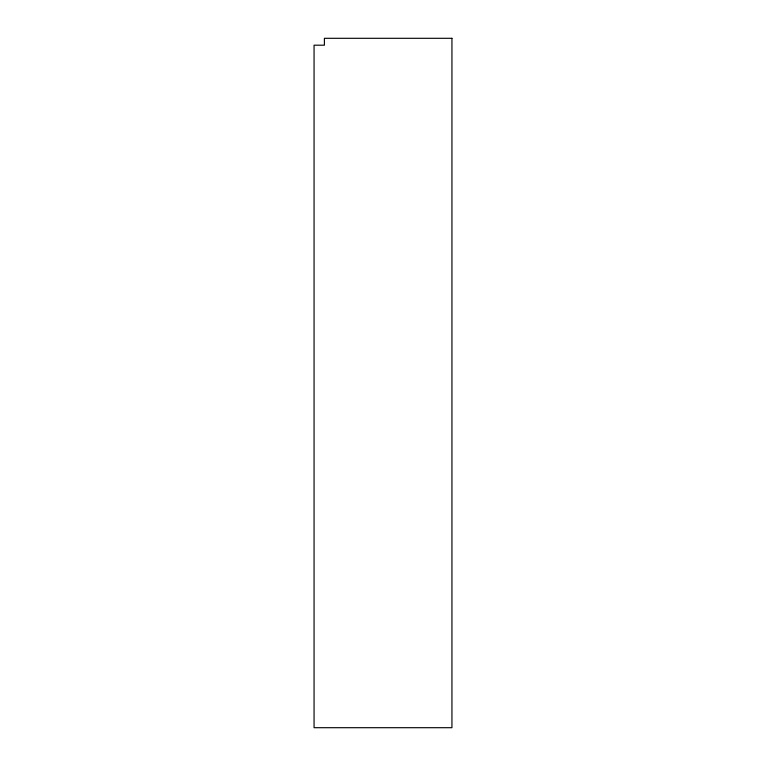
<?xml version="1.0" encoding="UTF-8"?>
<svg xmlns="http://www.w3.org/2000/svg" width="766" height="766" viewBox="0 0 766 766"><rect width="100%" height="100%" fill="white"/><g stroke="black" fill="none" stroke-linecap="round" stroke-linejoin="round"><path stroke-width="1.15" d="M451.94 38.3L324.401 38.3L324.401 45.194L314.06 45.194L314.06 727.7L451.94 727.7L451.94 38.3"/></g></svg>
